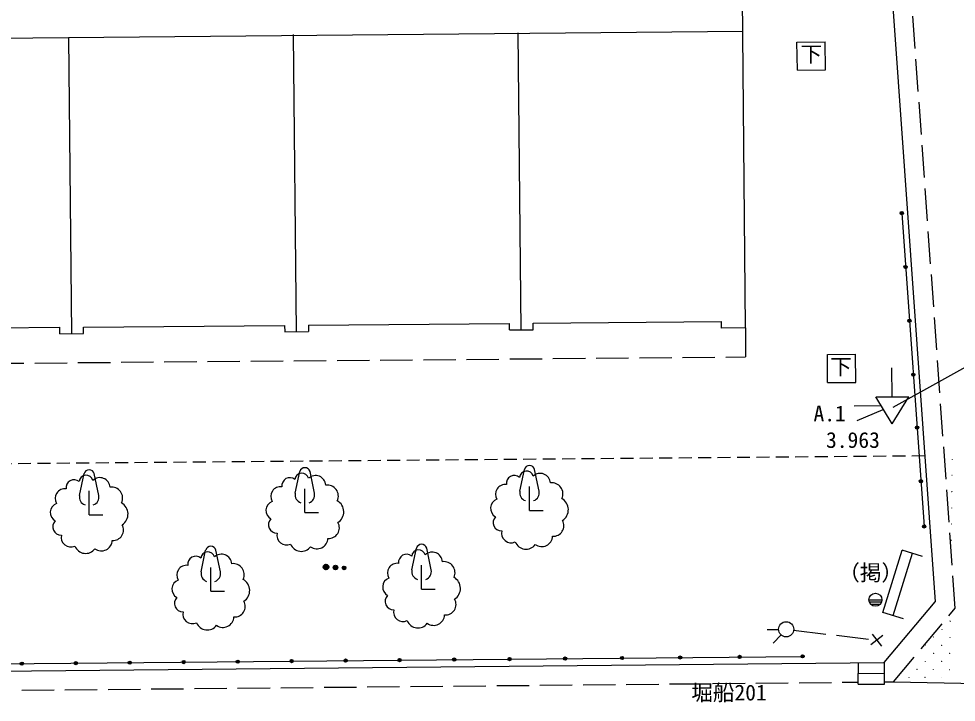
# Model space of a CAD drawing. Units: millimetres, scale not verified. Extents: x -100125 to 103927, y -69250 to 69250.
# Drawn here: x 64438 to 86147, y 16296 to 32127 of the extents above; entities that cross this region are included whole.
import ezdxf
from ezdxf.enums import TextEntityAlignment as Align

# ---------------------------------------------------------------- set-up
doc = ezdxf.new("R2010")
doc.units = ezdxf.units.MM
doc.header["$LTSCALE"] = 250
doc.linetypes.add('DASHED1', pattern=[1.8, 1.2, -0.6])
doc.linetypes.add('DASHED3', pattern=[4, 3, -1])
doc.layers.add('1-0_現況', color=2, linetype='Continuous')
doc.styles.add('ＭＳ ゴシック', font='')
doc.styles.get('ＭＳ ゴシック').set_extended_font_data('MS Gothic')

msp = doc.modelspace()

# ---------------------------------------------------------------- linework, layer by layer
at = {"layer": '1-0_現況'}
for p, q in [((84437.6, 35731.9), (85661.7, 18622.6)), ((81263.5, 24965.8), (81179.8, 34760.7)), ((18746.4, 31250.7), (81204.7, 31842.3)), ((70870.5, 24877), (70799.8, 31763.2)), ((76075.2, 24921.5), (76004.7, 31802.6)), ((65665.8, 24832.5), (65595.3, 31694.4)), ((82457.9, 31583.6), (83107.8, 31594.4)), ((82468.6, 30933.7), (82457.9, 31583.6)), ((83118.5, 30944.5), (83107.8, 31594.4)), ((82468.6, 30933.7), (83118.5, 30944.5)), ((84887.3, 27624.9), (84882.3, 27624.9)), ((84884.8, 27627.4), (84884.8, 27622.4)), ((84884.8, 27624.9), (85404, 20368.9)), ((84976.6, 26377.8), (84971.6, 26377.8)), ((84974.1, 26380.3), (84974.1, 26375.3)), ((60734.9, 24940.8), (65389.6, 24979.7)), ((65390.9, 24830.1), (65389.3, 24979.7)), ((65940.8, 24835.3), (65939.3, 24986.4)), ((65939.6, 24985.3), (70594.3, 25024.2)), ((70594, 25025.7), (70595.5, 24874.2)), ((71144, 25030.3), (71145.5, 24879.8)), ((71144.3, 25029.8), (75799, 25068.7)), ((75800.2, 24918.7), (75798.7, 25069.6)), ((76350.2, 24924.3), (76348.6, 25074.3)), ((76348.9, 25074.3), (80712.3, 25111.1)), ((80713.5, 24961.1), (80712.3, 25111.1)), ((81263.5, 24965.8), (80713.5, 24961.1)), ((85065.8, 25130.9), (85060.8, 25130.9)), ((85063.3, 25133.4), (85063.3, 25128.4)), ((65390.9, 24830.1), (65940.8, 24834.9)), ((70595.5, 24874.6), (71145.5, 24879.3)), ((75800.2, 24919.1), (76350.2, 24923.8)), ((83162.1, 24349.3), (83812.1, 24355.1)), ((83167.9, 23699.3), (83162.1, 24349.3)), ((83817.9, 23705.1), (83812.1, 24355.1)), ((84666.2, 23374.9), (84658.4, 24041.8)), ((85155, 23883.9), (85150, 23883.9)), ((85152.5, 23886.4), (85152.5, 23881.4)), ((83167.9, 23699.3), (83817.9, 23705.1)), ((84661.4, 22748.1), (84286.3, 23373.2)), ((84296.8, 23373.2), (85046.8, 23373.2)), ((84661.4, 22748.1), (85046.8, 23373.2)), ((83781.5, 23157.8), (84399.2, 23167)), ((83852.4, 22821.6), (84451.5, 23074.2)), ((85242.7, 22658.2), (85237.7, 22658.2)), ((85240.2, 22660.7), (85240.2, 22655.7)), ((86053.8, 21921.9), (86048.8, 21921.9)), ((86051.3, 21924.4), (86051.3, 21919.4)), ((65845.9, 21087.8), (65949.3, 21591.2)), ((66290.8, 21087.8), (66187.4, 21591.2)), ((70841.1, 21136), (70944.5, 21639.5)), ((71286.1, 21136), (71182.6, 21639.5)), ((76042.3, 21186.3), (76145.7, 21689.7)), ((76487.3, 21186.3), (76383.8, 21689.7)), ((86048.9, 21547), (86043.9, 21547)), ((86046.4, 21549.5), (86046.4, 21544.5)), ((76264.8, 20738.1), (76264.8, 21292.3)), ((85331.7, 21414), (85326.7, 21414)), ((85329.2, 21416.5), (85329.2, 21411.5)), ((66068.4, 20639.6), (66068.4, 21193.7)), ((71063.6, 20687.9), (71063.6, 21242)), ((86044, 21172), (86039, 21172)), ((86041.5, 21174.5), (86041.5, 21169.5)), ((66068.4, 20639.6), (66386.8, 20639.6)), ((71063.6, 20687.9), (71382, 20687.9)), ((76264.8, 20738.1), (76583.2, 20738.1)), ((86039.1, 20797), (86034.1, 20797)), ((86036.6, 20799.5), (86036.6, 20794.5)), ((86034.1, 20422.1), (86029.1, 20422.1)), ((86031.6, 20424.6), (86031.6, 20419.6)), ((85406.5, 20368.9), (85401.5, 20368.9)), ((85404, 20371.4), (85404, 20366.4)), ((86029.2, 20047.1), (86024.2, 20047.1)), ((86026.7, 20049.6), (86026.7, 20044.6)), ((68662.6, 19314.9), (68766, 19818.3)), ((69107.5, 19314.9), (69004.1, 19818.3)), ((73543.2, 19362.1), (73646.6, 19865.5)), ((73988.1, 19362.1), (73884.7, 19865.5)), ((84449.3, 18375.5), (84890.9, 19819)), ((85369, 19672.7), (84890.9, 19819)), ((84688.3, 18302.3), (85130, 19745.8)), ((86024.3, 19672.1), (86019.3, 19672.1)), ((86021.8, 19674.6), (86021.8, 19669.6)), ((68885.1, 18866.7), (68885.1, 19420.9)), ((71554.9, 19428.5), (71549.9, 19428.5)), ((71552.4, 19431), (71552.4, 19426)), ((71773.9, 19419.2), (71768.9, 19419.2)), ((71771.4, 19421.7), (71771.4, 19416.7)), ((71971.3, 19409.9), (71966.3, 19409.9)), ((71968.8, 19412.4), (71968.8, 19407.4)), ((73765.6, 18913.9), (73765.6, 19468)), ((73765.6, 18913.9), (74084.1, 18913.9)), ((68885.1, 18866.7), (69203.5, 18866.7)), ((84125.2, 18669.9), (84425.2, 18669.9)), ((84134, 18619.9), (84416.5, 18619.9)), ((84163.5, 18569.9), (84387, 18569.9)), ((84480.2, 17217.4), (85661.7, 18622.6)), ((84927.4, 18229.2), (84449.3, 18375.5)), ((86004.6, 18172.2), (85999.6, 18172.2)), ((86002.1, 18174.7), (86002.1, 18169.7)), ((81770.9, 17981.2), (82033.4, 17984.1)), ((81910.5, 17665.6), (82089.2, 17857.9)), ((84449.4, 17843.6), (84170.8, 17626)), ((84201.3, 17874.1), (84418.9, 17595.5)), ((85624.7, 17802.2), (85619.7, 17802.2)), ((85622.2, 17804.7), (85622.2, 17799.7)), ((85814.6, 17987.2), (85809.6, 17987.2)), ((85812.1, 17989.7), (85812.1, 17984.7)), ((85434.7, 17617.2), (85429.7, 17617.2)), ((85432.2, 17619.7), (85432.2, 17614.7)), ((85809.7, 17612.3), (85804.7, 17612.3)), ((85807.2, 17614.8), (85807.2, 17609.8)), ((85999.7, 17797.3), (85994.7, 17797.3)), ((85997.2, 17799.8), (85997.2, 17794.8)), ((85619.8, 17427.2), (85614.8, 17427.2)), ((85617.3, 17429.7), (85617.3, 17424.7)), ((85994.7, 17422.3), (85989.7, 17422.3)), ((85992.2, 17424.8), (85992.2, 17419.8)), ((19505.8, 16589.4), (84480.2, 17217.4)), ((23272.7, 16803.7), (82589.8, 17359.6)), ((64509.7, 17190.1), (64504.7, 17190.1)), ((64507.2, 17192.6), (64507.2, 17187.6)), ((65759.7, 17201.8), (65754.7, 17201.8)), ((65757.2, 17204.3), (65757.2, 17199.3)), ((67009.6, 17213.5), (67004.6, 17213.5)), ((67007.1, 17216), (67007.1, 17211)), ((68259.6, 17225.2), (68254.6, 17225.2)), ((68257.1, 17227.7), (68257.1, 17222.7)), ((69509.6, 17236.9), (69504.6, 17236.9)), ((69507.1, 17239.4), (69507.1, 17234.4)), ((70759.5, 17248.7), (70754.5, 17248.7)), ((70757, 17251.2), (70757, 17246.2)), ((72009.5, 17260.4), (72004.5, 17260.4)), ((72007, 17262.9), (72007, 17257.9)), ((73259.5, 17272.1), (73254.5, 17272.1)), ((73257, 17274.6), (73257, 17269.6)), ((74525, 17284), (74520, 17284)), ((74522.5, 17286.5), (74522.5, 17281.5)), ((75805.6, 17296), (75800.6, 17296)), ((75803.1, 17298.5), (75803.1, 17293.5)), ((77092.3, 17308), (77087.3, 17308)), ((77089.8, 17310.5), (77089.8, 17305.5)), ((78409.3, 17320.4), (78404.3, 17320.4)), ((78406.8, 17322.9), (78406.8, 17317.9)), ((79756.4, 17333), (79751.4, 17333)), ((79753.9, 17335.5), (79753.9, 17330.5)), ((81133.9, 17345.9), (81128.9, 17345.9)), ((81131.4, 17348.4), (81131.4, 17343.4)), ((82592.3, 17359.6), (82587.3, 17359.6)), ((82589.8, 17362.1), (82589.8, 17357.1)), ((83878.6, 16711.5), (83880.2, 17219.3)), ((84480.2, 17217.4), (84478.6, 16717.3)), ((85429.8, 17242.2), (85424.8, 17242.2)), ((85427.3, 17244.7), (85427.3, 17239.7)), ((85804.8, 17237.3), (85799.8, 17237.3)), ((85802.3, 17239.8), (85802.3, 17234.8)), ((83879.4, 16965.4), (84479.4, 16967.4)), ((85239.9, 17057.2), (85234.9, 17057.2)), ((85237.4, 17059.7), (85237.4, 17054.7)), ((85614.8, 17052.3), (85609.8, 17052.3)), ((85612.3, 17054.8), (85612.3, 17049.8)), ((85989.8, 17047.3), (85984.8, 17047.3)), ((85987.3, 17049.8), (85987.3, 17044.8)), ((83878.6, 16711.5), (84485, 16717.4)), ((84691.5, 16769.4), (88732.6, 16687.4)), ((85049.9, 16872.2), (85044.9, 16872.2)), ((85047.4, 16874.7), (85047.4, 16869.7)), ((85424.9, 16867.3), (85419.9, 16867.3)), ((85422.4, 16869.8), (85422.4, 16864.8)), ((85799.9, 16862.3), (85794.9, 16862.3)), ((85797.4, 16864.8), (85797.4, 16859.8))]:
    msp.add_line(p, q, dxfattribs=at)
at = {"layer": '1-0_現況', "linetype": 'DASHED3'}
for p, q in [((81263.5, 24965.8), (81264.6, 24293.2)), ((18810.4, 23762.3), (81269.3, 24293.3)), ((82380.3, 17965.5), (84310.1, 17734.8)), ((38507.9, 16323.1), (83878.8, 16761.5)), ((84478.8, 16767.3), (84691.5, 16769.4))]:
    msp.add_line(p, q, dxfattribs=at)
at = {"layer": '1-0_現況', "linetype": 'DASHED1'}
msp.add_line((85420, 22001.2), (17503, 21420.7), dxfattribs=at)
at = {"layer": '1-0_現況', "linetype": 'DASHED3'}
msp.add_lwpolyline([(84691.5, 16769.4), (86123.6, 18472.7), (84871, 35979.7)], dxfattribs=at)
at = {"layer": '1-0_現況', "color": 4}
msp.add_lwpolyline([(84686.8, 23131.1), (94258.9, 28441.4), (99211.9, 28441.4)], dxfattribs=at)
at = {"layer": '1-0_現況'}
for centre, radius in [((84884.8, 27624.9), 37.5), ((84884.8, 27624.9), 25.5), ((84884.8, 27624.9), 13.5), ((84974.1, 26377.8), 37.5), ((84974.1, 26377.8), 25.5), ((84974.1, 26377.8), 13.5), ((85063.3, 25130.9), 37.5), ((85063.3, 25130.9), 25.5), ((85063.3, 25130.9), 13.5), ((85152.5, 23883.9), 37.5), ((85152.5, 23883.9), 25.5), ((85152.5, 23883.9), 13.5), ((85240.2, 22658.2), 37.5), ((85240.2, 22658.2), 25.5), ((85240.2, 22658.2), 13.5), ((85329.2, 21414), 37.5), ((85329.2, 21414), 25.5), ((85329.2, 21414), 13.5), ((85404, 20368.9), 37.5), ((85404, 20368.9), 25.5), ((85404, 20368.9), 13.5), ((71552.4, 19428.5), 62.5), ((71554.2, 19429.1), 62.3), ((71552.4, 19428.5), 42.5), ((71552.4, 19428.5), 22.5), ((71773, 19418.7), 52.1), ((71771.4, 19419.2), 50), ((71771.4, 19419.2), 34), ((71771.4, 19419.2), 18), ((71970.9, 19408.3), 41.5), ((71968.8, 19409.9), 37.5), ((71968.8, 19409.9), 25.5), ((71968.8, 19409.9), 13.5), ((84275.2, 18669.9), 150), ((82208.4, 17986.1), 175), ((79753.9, 17333), 37.5), ((81131.4, 17345.9), 37.5), ((81131.4, 17345.9), 25.5), ((82589.8, 17359.6), 37.5), ((82589.8, 17359.6), 25.5), ((82589.8, 17359.6), 13.5), ((64507.2, 17190.1), 37.5), ((64507.2, 17190.1), 25.5), ((64507.2, 17190.1), 13.5), ((65757.2, 17201.8), 37.5), ((65757.2, 17201.8), 25.5), ((65757.2, 17201.8), 13.5), ((67007.1, 17213.5), 37.5), ((67007.1, 17213.5), 25.5), ((67007.1, 17213.5), 13.5), ((68257.1, 17225.2), 37.5), ((68257.1, 17225.2), 25.5), ((68257.1, 17225.2), 13.5), ((69507.1, 17236.9), 37.5), ((69507.1, 17236.9), 25.5), ((69507.1, 17236.9), 13.5), ((70757, 17248.7), 37.5), ((70757, 17248.7), 25.5), ((70757, 17248.7), 13.5), ((72007, 17260.4), 37.5), ((72007, 17260.4), 25.5), ((72007, 17260.4), 13.5), ((73257, 17272.1), 37.5), ((73257, 17272.1), 25.5), ((73257, 17272.1), 13.5), ((74522.5, 17284), 37.5), ((74522.5, 17284), 25.5), ((74522.5, 17284), 13.5), ((75803.1, 17296), 37.5), ((75803.1, 17296), 25.5), ((75803.1, 17296), 13.5), ((77089.8, 17308), 37.5), ((77089.8, 17308), 25.5), ((77089.8, 17308), 13.5), ((78406.8, 17320.4), 37.5), ((78406.8, 17320.4), 25.5), ((78406.8, 17320.4), 13.5), ((79753.9, 17333), 25.5), ((79753.9, 17333), 13.5), ((81131.4, 17345.9), 13.5)]:
    msp.add_circle(centre, radius, dxfattribs=at)
for centre, radius, start, end in [((71063.6, 21605.3), 123.8, 16.01544, 163.98456), ((76264.8, 21655.6), 123.8, 16.01544, 163.98456), ((65999.3, 21392.8), 160.6, 15.21993, 175.25279), ((66068.4, 21557), 123.8, 16.01544, 163.98456), ((66316, 21261.6), 237.1, 3.57292, 133.00559), ((70714.8, 21314.2), 184.4, 49.49382, 188.73859), ((70994.5, 21441.1), 160.6, 15.21993, 175.25279), ((71311.2, 21309.8), 237.1, 3.57292, 133.00559), ((75915.9, 21364.4), 184.4, 49.49382, 188.73859), ((76195.7, 21491.4), 160.6, 15.21993, 175.25279), ((76512.4, 21360.1), 237.1, 3.57292, 133.00559), ((65719.5, 21265.9), 184.4, 49.49382, 188.73859), ((66587.5, 21022.7), 256, 335.02818, 97.82313), ((70499.9, 21063.2), 225.4, 81.69439, 210.99249), ((71582.7, 21071), 256, 335.02818, 97.82313), ((75701.1, 21113.4), 225.4, 81.69439, 210.99249), ((76783.9, 21121.3), 256, 335.02818, 97.82313), ((65504.7, 21014.9), 225.4, 81.69439, 210.99249), ((66034.1, 21049.1), 192.2, 168.38851, 251.26151), ((66102.6, 21049.1), 192.2, 288.73849, 11.61149), ((71029.4, 21097.4), 192.2, 168.38851, 251.26151), ((71097.8, 21097.4), 192.2, 288.73849, 11.61149), ((76230.6, 21147.6), 192.2, 168.38851, 251.26151), ((76299, 21147.6), 192.2, 288.73849, 11.61149), ((65390.3, 20690), 223.2, 110.65709, 240.8492), ((66671.4, 20657.2), 297, 303.26786, 60.07568), ((70385.5, 20738.2), 223.2, 110.65709, 240.8492), ((71666.6, 20705.5), 297, 303.26786, 60.07568), ((75586.7, 20788.5), 223.2, 110.65709, 240.8492), ((76867.8, 20755.7), 297, 303.26786, 60.07568), ((65419.6, 20358.7), 194, 135.36408, 271.45434), ((66621.4, 20288.2), 244.8, 265.5933, 29.54039), ((70414.8, 20407), 194, 135.36408, 271.45434), ((71616.6, 20336.5), 244.8, 265.5933, 29.54039), ((75616, 20457.3), 194, 135.36408, 271.45434), ((76817.8, 20386.7), 244.8, 265.5933, 29.54039), ((70637.6, 20162.5), 223.7, 166.93808, 294.99175), ((75838.8, 20212.8), 223.7, 166.93808, 294.99175), ((65642.4, 20114.3), 223.7, 166.93808, 294.99175), ((66349.9, 20055.8), 253, 234.12746, 357.35837), ((71345.1, 20104.1), 253, 234.12746, 357.35837), ((76182.8, 20110.8), 269.1, 202.00276, 323.11063), ((76546.3, 20154.3), 253, 234.12746, 357.35837), ((65986.4, 20012.3), 269.1, 202.00276, 323.11063), ((68816, 19620), 160.6, 15.21993, 175.25279), ((68885.1, 19784.2), 123.8, 16.01544, 163.98456), ((70981.6, 20060.6), 269.1, 202.00276, 323.11063), ((73696.6, 19667.1), 160.6, 15.21993, 175.25279), ((73765.6, 19831.3), 123.8, 16.01544, 163.98456), ((74013.3, 19535.9), 237.1, 3.57292, 133.00559), ((68536.2, 19493), 184.4, 49.49382, 188.73859), ((69132.7, 19488.7), 237.1, 3.57292, 133.00559), ((73416.8, 19540.2), 184.4, 49.49382, 188.73859), ((74284.8, 19297), 256, 335.02818, 97.82313), ((68321.4, 19242), 225.4, 81.69439, 210.99249), ((69404.2, 19249.9), 256, 335.02818, 97.82313), ((73202, 19289.2), 225.4, 81.69439, 210.99249), ((73731.4, 19323.4), 192.2, 168.38851, 251.26151), ((73799.9, 19323.4), 192.2, 288.73849, 11.61149), ((68207, 18917.1), 223.2, 110.65709, 240.8492), ((68850.8, 19276.2), 192.2, 168.38851, 251.26151), ((68919.3, 19276.2), 192.2, 288.73849, 11.61149), ((69488.1, 18884.3), 297, 303.26786, 60.07568), ((73087.6, 18964.3), 223.2, 110.65709, 240.8492), ((74368.7, 18931.5), 297, 303.26786, 60.07568), ((68236.3, 18585.9), 194, 135.36408, 271.45434), ((73116.8, 18633), 194, 135.36408, 271.45434), ((74318.7, 18562.5), 244.8, 265.5933, 29.54039), ((69438.1, 18515.3), 244.8, 265.5933, 29.54039), ((68459.1, 18341.4), 223.7, 166.93808, 294.99175), ((69166.6, 18282.9), 253, 234.12746, 357.35837), ((73339.7, 18388.6), 223.7, 166.93808, 294.99175), ((74047.1, 18330.1), 253, 234.12746, 357.35837), ((68803.1, 18239.4), 269.1, 202.00276, 323.11063), ((73683.7, 18286.6), 269.1, 202.00276, 323.11063)]:
    msp.add_arc(centre, radius, start, end, dxfattribs=at)

# ---------------------------------------------------------------- texts
at = {"layer": '1-0_現況', "color": 7, "style": 'ＭＳ ゴシック'}
for s, p in [('下', (82538.2, 31014)), ('下', (83226.6, 23773.4)), ('A.1', (82841.7, 22691.7)), ('3.963', (83131.1, 22077.2)), ('（掲）', (83414.3, 19004.7)), ('堀船201', (80010.3, 16227.1))]:
    msp.add_text(s, height=366.6, dxfattribs=at).set_placement(p, align=Align.BOTTOM_LEFT)

doc.saveas('drawing.dxf')
